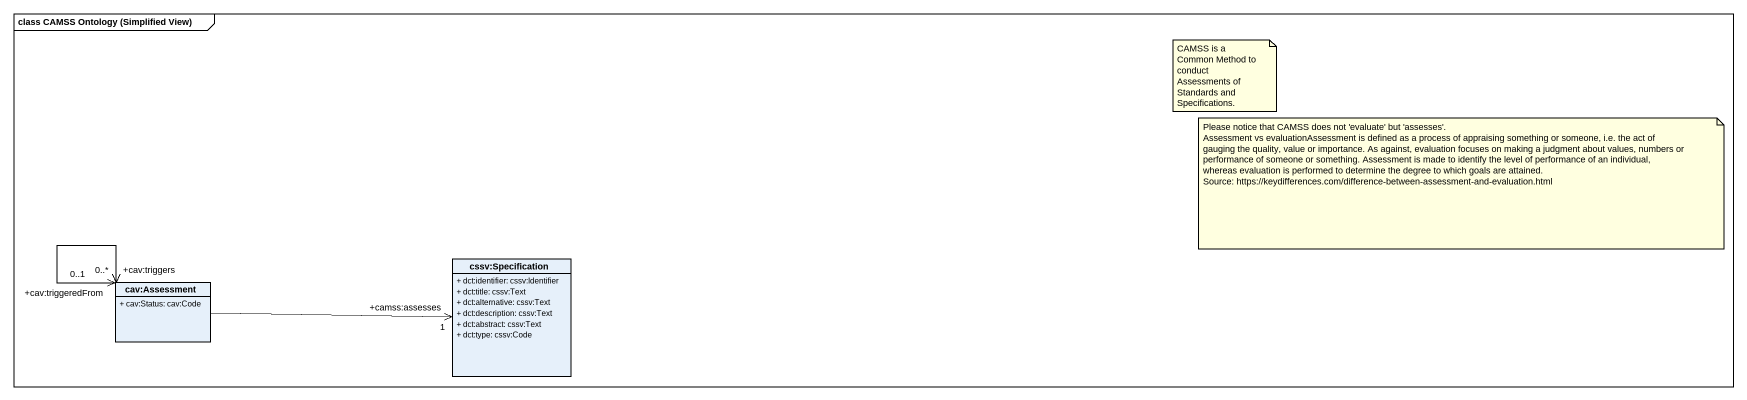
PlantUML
@startuml
mainframe class CAMSS Ontology (Simplified View)
hide circle
hide empty members
skinparam classAttributeIconSize 0
class "cav:Assessment" as cav_Assessment {
  + cav:Status: cav:Code
}
class "cssv:Specification" as cssv_Specification {
  + dct:identifier: cssv:Identifier
  + dct:title: cssv:Text
  + dct:alternative: cssv:Text
  + dct:description: cssv:Text
  + dct:abstract: cssv:Text
  + dct:type: cssv:Code
}
cav_Assessment "+cav:triggers\n0..*" <--> "+cav:triggeredFrom\n0..1" cav_Assessment
cav_Assessment -right-> "+camss:assesses\n1" cssv_Specification
note as N1
  CAMSS is a Common Method to conduct Assessments of Standards and Specifications.
end note
note as N2
  Please notice that CAMSS does not 'evaluate' but 'assesses'.
  Assessment vs evaluationAssessment is defined as a process of appraising something or someone, i.e. the act of gauging the quality, value or importance. As against, evaluation focuses on making a judgment about values, numbers or performance of someone or something. Assessment is made to identify the level of performance of an individual, whereas evaluation is performed to determine the degree to which goals are attained.
  Source: https://keydifferences.com/difference-between-assessment-and-evaluation.html
end note
@enduml
